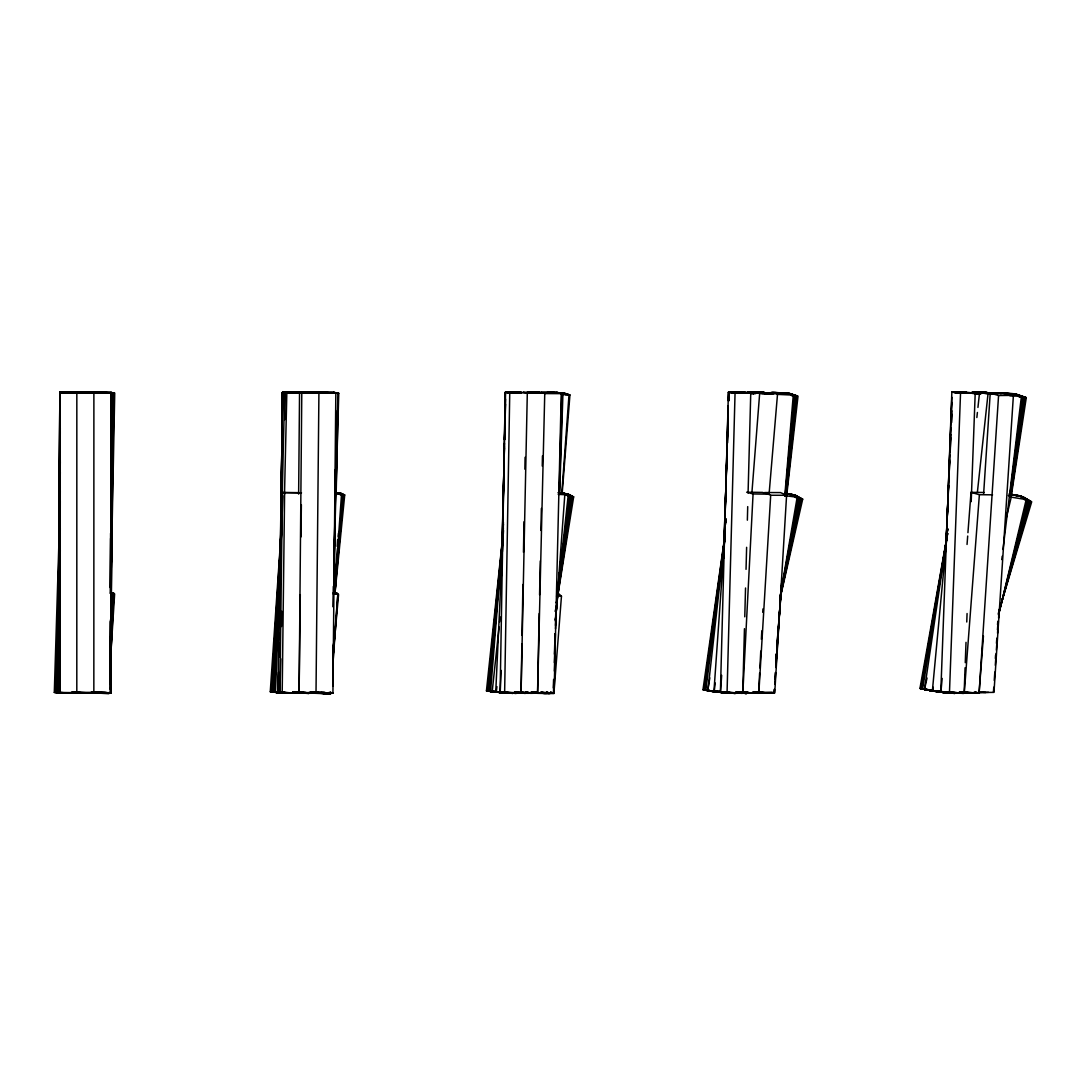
<?xml version="1.0" encoding="UTF-8"?>
<svg xmlns="http://www.w3.org/2000/svg" width="1086" height="1086" viewBox="0 0 1086 1086"><rect width="100%" height="100%" fill="white"/><g stroke="black" fill="none" stroke-linecap="round" stroke-linejoin="round"><path stroke-width="1.5" d="M111.301 392.548L59.798 392.521L59.391 692.814L110.745 693.031L111.043 642.152M58.807 650.351L59.811 392.494L59.771 692.827L76.807 692.868L76.834 392.562L59.879 392.453L58.454 606.205M77.038 392.385L111.695 392.698L110.921 692.922L59.011 692.787L59.187 626.622M59.228 609.667L59.798 392.521L94.265 392.603M59.988 609.708L60.273 501.135M110.229 665.596L110.351 621.491M110.419 592.657L110.582 533.28M78.463 392.67L76.957 392.413L110.962 392.48L110.935 692.827L111.288 492.745M111.071 637.02L110.826 692.99L59.011 692.787L60.151 392.521M60.273 460.396L59.404 692.814L110.568 692.773L111.668 392.643M110.229 684.329L110.46 619.862M110.568 592.712L110.948 487.546M58.712 606.219L59.839 392.48L77.595 392.603L76.862 392.48M60.273 431.522L58.671 692.759L59.771 692.827L59.771 392.562L112.102 392.765L111.247 592.915L112.116 460.681M57.015 677.379L56.784 692.637L59.024 692.787L60.273 490.913M112.401 413.196L112.523 392.847L111.057 392.426M59.201 533.05L54.3 692.434L59.771 692.827L58.264 692.746L60.273 428.101M59.024 692.787L59.187 670.727M59.649 609.667L60.273 528.23M110.229 587.607L110.596 538.412M111.315 441.717L111.682 392.535L77.92 392.548M110.229 684.492L110.704 620.038M110.908 592.902L112.415 392.738L111.682 392.535M74.622 692.895L75.341 692.949L58.277 692.732L110.636 693.058L111.016 643.889M111.41 593.01L112.184 492.976M112.401 464.143L112.727 421.762M280.582 584.105L280.731 568.833M280.853 555.272L282.401 392.426L299.247 392.562L282.713 392.358L280.161 556.874M284.79 419.725L285.061 392.589L282.401 392.426M298.636 494.116L299.546 392.358L318.7 392.847L299.655 392.331M336.293 393.118L316.732 392.304L318.917 392.942L316.012 693.031L279.55 692.664L315.782 693.085L312.89 692.176M324.198 693.072L296.858 692.542L332.927 693.085L335.832 393.023L333.633 392.385M110.555 692.909L57.531 692.692L60.259 451.817M59.133 650.351L59.187 645.26M60.232 553.656L60.273 550.276M280.459 575.607L282.469 392.399L299.247 392.562L282.618 392.372L280.256 561.991M59.187 621.491L58.318 692.746L57.585 692.692L60.287 472.166M59.784 572.295L60.259 533.28M110.229 650.636L110.378 637.075M110.881 592.97L111.057 577.711M111.315 555.665L113.175 392.833L95.066 392.345L96.152 392.657M110.243 689.434L111.098 619.889M111.315 601.223L111.424 592.752L110.446 693.031L93.152 692.61L110.446 693.031M280.364 567.096L282.536 392.385L299.247 392.562M311.343 692.203L315.334 693.275L279.93 692.624L282.346 492.474L299.247 492.65M296.098 692.339L298.772 693.044L282.197 692.827L284.613 492.677L282.346 492.474M300.293 594.626L299.098 693.017L278.437 692.596L315.483 693.112L311.763 692.461M300.985 536.959L301.365 504.732M332.859 686.325L333.348 643.957M333.945 593.105L334.868 515.144M335.045 499.886L335.398 469.383M332.859 674.474L333.266 645.668M333.986 593.146L334.936 525.38M335.031 518.592L335.479 486.406M57.219 663.804L59.173 534.882M59.431 517.927L60.287 461.957M111.315 562.521L113.949 392.942L95.514 392.29L96.953 392.711M510.529 692.8L515.687 693.235L494.306 691.972L520.846 693.207L500.117 692.542L505.234 392.345L521.674 392.562L505.696 392.277L510.162 392.589M502.37 551.742L505.329 392.317L521.674 392.562L505.574 392.29L509.755 392.575L504.623 692.827L520.465 693.126L498.678 692.434M515.144 692.719L499.031 692.461L521.063 693.058L521.904 643.862M522.054 635.391L522.909 584.499M523.466 552.285L523.981 521.755M524.877 469.179L525.081 457.301M56.486 692.61L74.595 692.99L56.486 692.61L60.259 487.383M56.784 692.637L75.26 692.99L57.585 692.692L58.115 663.858M58.522 641.799L59.173 606.178M111.301 567.679L114.736 393.064L95.975 392.25M332.873 655.863L332.995 649.089M334.135 588.137L334.04 593.214L334.121 589.861M335.9 493.315L336.036 486.542M336.131 481.465L336.755 447.608M337.203 423.907L337.447 410.359M501.936 575.485L502.275 556.833M336.171 493.397L337.135 447.69M337.203 444.31L337.922 410.454M521.076 692.977L527.307 393.051L522.855 392.25L539.905 392.413M539.199 613.495L537.543 693.139L517.384 692.42M539.579 594.856L540.285 560.96M540.909 530.457L541.371 508.424M542.253 466.07L542.457 455.903M300.36 392.793L284.6 392.345L277.717 692.529L299.098 693.017L301.786 392.752L299.546 392.358M279.957 692.678L280.731 658.754M281.478 626.541L281.817 611.269M284.505 494.252L286.84 392.494L284.6 392.345M332.873 676.347L333.483 649.292M334.773 593.485L334.922 586.725M335.045 581.648L335.275 571.507M501.949 558.489L504.461 443.169M504.528 439.776L505.533 393.987M110.243 660.587L110.826 636.844M111.329 616.495L111.926 592.766L110.229 681.343M332.845 606.735L333.334 586.399M333.931 560.973L337.95 393.173L318.89 392.209M501.895 555.082L504.433 446.55M505.533 399.064L504.583 439.762L505.533 404.141M537.597 693.004L544.751 393.566L540.421 392.304L557.104 392.399M501.8 553.358L504.433 448.233M57.015 660.247L56.35 683.99L57.015 663.736M57.246 651.776L58.101 621.246L55.59 692.406L56.988 692.542M58.535 605.988L59.201 582.245M278.287 643.292L278.559 633.111M279.061 614.459L279.659 592.413M279.835 585.625L281.831 511.017M553.792 693.072L554.159 679.537M554.376 671.08L555.38 633.885M555.503 628.808L556.1 606.83L555.475 625.441M559.127 493.533L561.788 393.77M727.851 692.298L742.267 693.33L720.398 692.379L728.407 392.263L750.752 393.01L748.078 493.058M728.407 392.263L735.059 392.711L727.05 692.827L741.901 693.18L718.688 692.23L742.593 693.139L720.045 692.352M719.394 692.026L742.743 693.126L744.453 628.699M744.779 616.834L745.539 588.001M746.041 569.349L746.625 547.317M747.358 520.18L747.711 506.619M333.959 562.738L338.764 393.308L319.393 392.182M553.874 679.524L553.48 693.044L550.67 692.162M554.376 662.623L555.231 633.885M559.385 493.614L562.344 393.892L556.914 392.385M728.177 405.811L724.131 548.226L727.091 446.495M728.312 400.72L728.557 392.25L747.304 392.793M57.382 651.871L58.101 628.129M58.78 606.097L59.201 592.522M278.315 624.572L278.573 616.101M279.048 600.843L279.672 580.494M279.821 575.404L281.803 510.977M723.724 558.38L723.833 555M727.186 443.102L728.149 410.888M728.462 400.72L728.72 392.236L747.887 392.983M553.303 687.94L553.588 679.497M554.417 654.152L555.068 633.885M555.516 620.364L555.951 606.857M559.657 493.682L562.915 394.028L557.539 392.44L541.357 392.385M278.26 612.653L278.545 604.183M279.075 588.924L279.672 571.969M279.849 566.878L280.731 541.452M280.84 538.059L281.844 509.239L281.315 521.022M723.67 553.263L727.077 451.545M727.362 443.074L728.149 419.345M728.774 400.693L729.059 392.222L744.1 392.562L729.235 392.209L728.95 400.68M58.63 605.934L59.173 590.675M58.006 663.722L58.115 660.329M723.643 551.539L725.964 485.442M726.086 482.048L727.091 453.229M727.457 443.061L728.163 422.725M110.215 652.089L110.596 641.921M111.288 623.296L111.668 613.128M110.243 671.365L113.148 593.431L112.428 592.793M282.197 692.827L275.491 692.339L281.844 524.511L274.554 692.23L293.939 693.139L277.106 692.434M282.211 514.33L282.903 495.691M278.573 672.153L277.826 692.501L296.858 693.058L274.039 692.203L294.659 693.18L278.125 692.515M279.143 656.908L279.645 643.333M973.246 393.322L951.852 392.195L940.788 692.203L963.526 693.397L953.942 692.325M951.852 392.195L960.54 392.833L949.463 692.827L963.065 693.221L948.282 692.311M943.68 692.257L940.462 692.176L964.137 693.194L965.074 667.768M965.264 662.677L966.011 642.342M966.757 622.006L967.069 613.522M971.196 501.664L975.201 393.186L952.911 392.168L958.775 392.616M278.301 600.734L278.559 593.947M279.021 582.082L279.672 565.127M279.794 561.747L280.717 538.018M281.111 527.837L281.831 509.198M945.96 549.815L951.852 397.286M945.892 549.788L949.721 454.885M949.856 451.505L950.82 427.775M951.024 422.698L951.852 402.363M278.22 593.893L278.573 585.422M279.007 575.254L280.745 534.57M948.594 485.374L945.92 546.367L948.662 485.361M949.707 459.948L948.825 480.284L949.748 461.631M950.087 451.477L950.834 434.536M951.35 422.671L951.865 410.82M950.209 451.477L950.82 437.916M951.526 422.671L951.906 414.2M495.732 692.121L516.624 693.207L495.732 692.121L503.375 527.755M500.184 692.474L501.203 670.442M273.468 692.121L293.166 693.167L273.468 692.121L281.844 522.692L281.491 527.647M110.243 666.465L113.881 593.689L112.93 592.834M334.719 593.757L335.968 570.096M336.144 566.729L336.769 554.892M337.217 546.448L337.583 539.688M759.63 673.035L758.598 693.275L742.824 693.058L753.073 493.954L746.652 492.202M759.901 667.971L760.77 651.098M761.367 639.287L761.802 630.857M762.766 612.287L762.942 608.92M500.755 573.394L501.216 564.937M501.488 559.847L503.334 525.977M275.668 692.284L272.396 691.999L280.69 542.946M280.975 537.869L281.817 522.624M558.095 594.897L558.475 588.123M558.747 583.06L558.937 579.666M334.855 593.866L335.954 575.295M336.158 571.915L336.864 560.105M337.162 555.041L337.556 548.281M338.262 536.47L338.465 533.09M500.714 569.96L501.203 561.489M501.393 558.109L503.375 524.239L501.433 554.661M770.693 495.257L758.842 692.895L774.739 692.936L786.59 495.284L780.508 492.582L764.612 492.555L770.693 495.257L786.59 495.284M110.256 663.261L114.627 593.961L113.446 592.888M274.948 692.203L271.324 691.877L280.758 539.498M500.592 568.209L501.23 558.055M334.977 593.974L336.769 566.987M337.217 560.24L337.542 555.19M499.94 574.928L500.157 571.548M500.605 564.774L501.162 556.303M501.393 552.923L502.289 539.389M502.628 534.298L503.415 522.461M774.576 689.474L774.345 692.854L758.585 692.841M774.902 684.411L775.662 672.614M775.988 667.551L781.038 589.956L777.006 648.966M983.604 494.266L990.228 393.023L1005.066 392.86L1013.401 395.372L993.975 692.379L979.138 692.529L998.563 395.521L990.228 393.023M270.265 691.755L290.776 693.221L270.265 691.755L280.758 537.733M993.418 692.271L993.771 687.207M994.247 680.474L994.83 672.044M995.292 665.297L996.12 653.487M996.351 650.12L997.179 638.324M997.532 633.26L998.346 621.463M998.591 618.083L999.174 609.653M334.515 593.852L341.52 494.184L335.588 492.786M721.674 675.316L720.48 692.23L713.923 691.633L724.864 535.955M725.692 524.104L726.045 519.027M774.182 689.393L773.938 692.759L758.313 692.787M774.888 679.279L775.363 672.546M775.947 664.13L776.653 654.016M781.377 586.644L781.608 583.277M332.805 665.27L336.918 608.038M337.162 604.685L337.76 596.268M561.733 494.198L569.023 394.734L563.403 392.956L547.344 392.263M555.543 621.029L564.815 494.7L560.81 492.854M722.407 568.046L722.774 562.969M723.154 557.892L724.919 534.217M725.787 522.366L726.045 518.986M995.346 658.469L995.59 655.102M996.459 643.319L996.839 638.256M997.45 629.839L998.075 621.423M998.577 614.676L998.944 609.626M332.913 658.374L337.8 594.246L336.389 592.956L333.307 592.739M775.92 660.709L776.422 653.976M777.06 645.573L777.82 635.486M778.078 632.12L781.621 585.042M967.042 544.453L967.694 536.05M967.938 532.683L971.02 492.352L984.174 492.487M983.427 635.989L979.07 693.126L964.273 692.977L979.382 494.7L971.02 492.352M558.15 593.241L561.462 596.2L553.887 693.56L537.461 693.316M751.879 493.085L759.657 393.444L753.195 392.114L772.16 393.661L753.833 392.127L756.548 392.698M334.637 593.988L342.565 494.429L339.701 493.085L334.678 492.745M562.1 494.306L569.933 394.924L563.987 393.023L557.62 392.738M997.532 624.735L997.79 621.368M495.257 691.918L490.573 691.47L503.388 532.52M555.462 621.097L559.399 572.308M559.792 567.259L560.2 562.222M560.878 553.806L561.15 550.439M775.92 657.288L776.191 653.935M777.006 643.862L777.685 635.473M778.092 630.437L781.757 585.11M722.299 564.557L722.719 559.48M723.14 554.417L724.946 532.439M769.119 493.682L777.495 394.381L771.223 392.372L787.011 393.105L793.282 395.114L784.757 496.098M722.285 562.806L722.719 557.742M723.154 552.665L724.905 532.384L723.045 552.625M494.564 691.823L489.528 691.32L503.32 532.452M555.53 619.495L559.507 574.127M559.806 570.761L560.254 565.725M334.76 594.123L343.638 494.687L340.461 493.18L335.452 492.813M332.818 658.55L338.56 594.544L336.918 593.024L333.538 592.752M722.285 561.068L722.733 556.005M785.273 494.524L794.219 395.318L787.621 393.186L771.97 392.44M488.496 691.171L509.972 693.207L488.496 691.171L503.429 530.701M942.173 678.438L940.91 691.945L932.358 691.063L947.576 528.923L946.734 537.326M555.448 619.549L559.439 577.616M559.765 574.25L560.24 569.227M560.892 562.507L561.204 559.154M785.64 494.646L795.156 395.521L788.232 393.281L772.743 392.521M944.915 555.896L946.408 540.692M335.045 592.576L344.71 494.972L341.221 493.288L336.239 492.881M493.18 691.619L487.465 691.008L502.221 542.443M502.546 539.077L503.388 530.633M785.952 495.311L796.106 395.738L788.87 393.376L775.051 392.67M492.501 691.497L486.447 690.845L502.289 540.692M502.818 535.629L503.361 530.565M496.913 686.624L496.37 691.687L492.243 691.117L499.085 627.016M499.628 621.952L500.157 616.902M947.006 533.769L947.576 528.706L944.888 554.104L946.449 538.873M786.318 495.433L797.056 395.956L789.508 393.471L774.332 392.684L777.345 393.675M976.857 417.526L977.4 412.476M977.943 407.426L979.586 392.277L994.314 393.336M977.441 491.741L987.988 394.109L979.586 392.277M556.127 606.151L555.448 611.404M556.494 602.798L568.209 495.257L564.421 493.411L559.453 492.976L564.353 493.519M946.829 535.493L947.562 528.76M714.262 691.388L707.868 690.669L725 537.244M714.439 689.705L715.199 682.958M944.711 553.996L946.422 538.832M786.875 493.858L798.02 396.173L790.16 393.58L775.146 392.779L778.295 393.824M556.521 602.906L569.295 495.555L565.195 493.546L558.625 492.922L566.783 493.831L571.467 496.18L556.548 603.151L570.381 495.854L565.982 493.682M1001.781 559.589L1002.188 556.236M1002.989 549.502L1021.41 396.404L1013.238 393.689L998.401 392.888L1001.129 393.797M722.665 692.393L728.312 693.072L705.873 690.302L724.878 537.108L704.895 690.112L727.498 693.031L721.593 692.311M1010.034 494.103L1022.374 396.634L1013.903 393.797L999.256 392.996M1010.401 494.225L1023.351 396.865L1014.582 393.919M726.67 692.99L703.932 689.922L725 535.289M555.38 611.499L555.842 608.16M1010.767 494.334L1024.329 397.109L1012.098 393.865M702.981 689.732L725.855 692.936L702.981 689.732L724.973 535.208M1011.134 494.456L1025.306 397.367L1015.967 394.177M941.087 691.415L947.508 692.909L924.457 689.529L946.368 541.86M946.87 538.507L947.616 533.47M933.295 687.275L932.793 690.628L924.457 689.529M557.797 594.924L572.566 496.519L567.584 493.994L561.15 493.261M1011.487 494.578L1026.284 397.612L1016.659 394.313L1012.043 394.042M557.878 595.047L573.652 496.859L568.399 494.171L562.005 493.397M922.611 689.094L945.825 692.746L922.611 689.094L946.517 540.027M947.06 536.688L947.603 533.335L947.033 536.62M934.204 691.09L921.715 688.877L946.476 539.959L920.819 688.66L944.196 692.596L930.376 690.044M707.855 689.556L709.837 677.854M780.386 595.182L797.178 497.212L791.64 494.347L785.287 493.546M937.354 691.361L943.395 692.529L919.951 688.429L946.422 539.81M780.155 596.961L798.278 497.578L792.468 494.551L784.594 493.506M780.196 597.083L799.377 497.958L793.296 494.741L785.49 493.668M786.4 493.831L794.124 494.958L800.491 498.352L780.413 596.39L801.59 498.745L794.966 495.175L785.775 493.791M924.824 687.927L927.05 677.99M780.128 598.277L802.69 499.153L795.807 495.406L786.726 493.981M1006.125 518.551L1011.242 497.144L1008.392 495.569M998.631 614.866L1026.216 499.574L1019.075 495.65L1009.084 494.021M998.455 614.92L1027.315 500.008L1019.917 495.895L1010.048 494.239M998.713 613.332L1028.415 500.442L1020.772 496.153L1009.396 494.171M998.55 613.386L1029.514 500.89L1021.627 496.411L1010.401 494.401M998.387 613.441L1030.614 501.352L1022.483 496.696L1009.817 494.347M998.699 611.88L1031.7 501.813L1023.338 496.981L1012.41 494.89M993.174 393.594L1007.034 393.254M992.55 393.471L1006.613 393.159M991.939 393.349L1006.206 393.078M991.342 393.227L1005.812 393.01M978.391 692.379L981.608 692.339M990.771 393.118L1005.432 392.928L1008.31 393.797M978.771 692.461L988.532 692.339M998.563 395.521L1013.401 395.372M772.268 392.874L767.273 392.915L770.476 393.879M775.608 392.86L785.49 393.756M757.064 692.596L772.078 692.474M757.729 692.637L773.069 692.542M758.028 692.719L773.517 692.651M972.798 392.508L986.712 392.535L993.242 393.77M110.921 692.922L93.111 692.692L93.844 692.909L93.885 392.562M972.377 392.467L986.495 392.521L992.835 393.716M76.034 392.589L59.798 392.521L77.201 392.589M85.332 392.589L77.581 392.562L78.341 392.575M536.66 692.949L553.141 693.004L550.453 692.216M92.717 692.624L110.826 692.99L92.296 692.542L93.803 692.936M971.956 392.44L986.292 392.494L992.414 393.648M317.723 392.29L334.312 392.372L338.289 393.539M544.751 393.566L561.245 393.648L554.091 693.085L537.19 692.977L534.706 692.162M318.917 392.942L335.832 393.023M94.17 392.331L112.958 392.928M65.988 392.589L59.839 392.48L61.78 392.575M966.934 692.868L960.838 692.352L978.133 692.949L975.065 692.379M326.031 693.072L312.7 692.244M329.411 693.085L332.778 693.099L330.225 692.366M107.12 692.529L73.536 692.556M748.376 392.345L763.295 392.453L769.879 393.675M317.058 392.277L334.135 392.372L337.76 393.417M329.234 693.099L332.601 693.112L329.696 692.271M92.894 692.814L109.93 693.221L74.567 692.624L92.69 693.004L75.681 692.814M747.358 392.29L762.779 392.426L770.015 393.756M747.684 392.304L762.942 392.44M302.152 392.684L299.926 392.29L316.569 392.44L303.225 392.168M299.926 392.29L316.718 392.413M295.161 392.67L300.211 392.711M757.892 693.099L739.566 692.434M295.568 692.379L329.642 693.913M58.277 692.746L109.306 693.099L90.871 692.447L106.319 692.651L100.197 692.325M761.734 393.607L769.526 393.675L762.616 392.413L747.046 392.277L753.942 393.539L734.964 392.114L755.652 393.648M527.307 393.051L543.76 393.2M979.382 494.7L992.55 494.836M59.811 392.494L74.853 392.603M69.803 392.603L60.938 392.44M61.983 392.494L61.25 392.44L73.644 392.603L60.544 392.48M284.613 492.677L301.514 492.854M963.757 693.004L978.052 693.18M57.531 692.692L75.667 692.949L74.54 692.882M509.728 392.63L526.181 392.847M110.853 392.901L113.949 392.942M500.117 692.542L516.569 692.759M748.227 492.23L762.426 492.42L767.245 493.736M753.073 493.954L767.273 494.157M556.534 596.119L561.462 596.2M499.75 692.515L520.968 693.072L518.117 692.461M520.968 693.072L492.189 691.728L498.528 692.121M75.287 692.814L92.269 693.044L73.807 692.542L76.061 692.909M520.723 693.099L499.411 692.311M105.342 692.583L74.771 692.583L107.147 693.112M95.826 392.589L78.884 392.29L80.731 392.63M92.989 392.589L79.074 392.345L83.242 392.589M72.83 392.589L62.011 392.399L69.287 392.575M74.622 692.746L91.645 693.044M744.874 392.915L747.982 392.983M735.059 392.711L750.752 393.01M334.569 393.105L337.95 393.173M720.398 692.379L742.743 693.126M316.773 692.311L325.23 692.474M311.709 692.216L330.768 693.18L328.61 692.542M743.747 392.915L748.363 393.01L736.457 392.1L741.005 392.548M743.761 392.942L747.1 393.01M335.398 393.227L338.764 393.308M92.201 392.575L79.848 392.29L81.287 392.548M321.008 692.311L324.375 692.393M313.406 692.841L325.203 693.099M960.54 392.833L975.201 393.186M317.397 392.589L302.234 392.222L304.813 392.698M945.675 692.325L964.137 693.194M966.336 392.996L972.676 393.159M301.107 392.833L285.021 392.304L287.627 392.494M943.313 692.23L940.15 692.149L963.296 693.221L948.743 692.339M946.476 692.311L963.73 693.207L939.526 692.081L942.594 692.162M56.105 692.474L110.161 692.977L92.405 692.651M972.241 393.213L952.693 392.182L957.662 392.548M965.712 393.01L971.861 393.186M302.722 392.195L317.831 392.603M298.134 692.339L312.836 693.207L293.098 692.203M295.528 392.575L285.455 392.277L288.442 392.494M92.5 392.589L80.635 392.236L82.441 392.575M72.002 392.562L63.531 392.304L65.364 392.44M299.003 692.298L312.334 693.235L295.609 692.719M54.3 692.434L73.074 693.085L71.242 692.949M301.501 692.339L311.818 693.248L292.731 692.23M275.491 692.339L298.908 693.004L296.003 692.434M296.003 692.311L311.696 693.194L294.781 692.61L311.288 693.275L302.302 692.325M55.59 692.406L73.97 693.139L72.572 692.99M317.519 392.603L304.27 392.114L307.202 392.643M300.741 392.874L286.337 392.236L293.424 392.589M110.053 593.323L113.148 593.431M96.315 692.311L109.414 693.384L91.672 692.149M538.765 392.562L527.239 392.1L530.158 392.67M304.691 392.155L314.791 392.562M296.709 392.616L286.785 392.209L290.872 392.521M940.598 691.904L931.72 690.967L955.056 693.275L930.471 690.75L943.001 691.891M525.488 692.311L533.158 693.289L516.705 692.637M312.7 692.787L322.746 693.18M298.243 692.339L310.868 693.235L294.021 692.556M539.24 392.589L527.796 392.1L539.742 392.603L535.018 392.155M561 394.381L569.023 394.734M531.108 692.434L543.95 692.99M516.244 692.596L532.602 693.289L527.877 692.366M312.225 692.746L323.913 693.248M548.063 392.317L554.43 392.603M565.154 394.707L569.933 394.924M530.525 692.366L544.846 693.004M515.782 692.569L532.031 693.302L526.954 692.298M777.495 394.381L793.282 395.114M753.928 692.352L768.128 693.017M298.772 692.311L310.039 693.262L293.247 692.488M311.75 692.692L323.384 693.235M791.097 395.168L794.219 395.318M538.629 392.562L528.95 392.087L531.665 392.63M296.682 392.63L288.292 392.222L291.197 392.453M754.865 692.352L767.381 692.949M515.321 692.529L531.448 693.302L526.018 692.216M791.504 395.508L796.106 395.738M558.204 494.361L564.815 494.7M756.616 692.325L765.834 692.8M755.761 692.339L766.607 692.882M533.688 692.637L550.222 693.465L547.561 692.23M792.006 395.684L797.056 395.956M539.145 392.575L529.547 392.087L532.439 392.67M518.714 392.575L510.61 392.155L515.769 392.589M316.393 392.63L306.361 392.1L309.578 392.752M758.272 692.352L765.019 692.705M514.845 692.488L530.85 693.302L526.52 692.42M299.288 692.298L309.198 693.289L292.473 692.42M1009.871 395.779L1021.41 396.404M558.028 492.732L561.313 492.908L565.63 494.917M982.491 692.325L985.789 692.501M759.195 692.339L764.205 692.61M533.185 692.569L549.638 693.438L546.76 692.108M514.37 692.434L530.24 693.289L525.651 692.352M1000.125 393.118L1009.763 393.648M1018.532 396.607L1023.351 396.865M1019.116 396.458L1022.374 396.634M519.135 392.589L511.085 392.141L516.597 392.616M295.759 392.562L289.08 392.195L292.351 392.48M498.42 692.162L493.587 691.891L510.787 693.207L489.528 691.32M499.112 692.366L516.257 693.411L505.017 692.379M272.396 691.999L275.735 692.189M277.337 692.366L292.378 693.194L289.107 692.909M1001.903 393.39L1006.586 393.648M1001.007 393.254L1008.935 393.689M1019.578 396.852L1026.284 397.612M759.657 393.444L773.816 394.232M558.557 492.8L561.829 492.99M736.322 692.393L752.041 693.275L747.209 692.284M532.683 692.501L549.027 693.411L546.706 692.325M313.868 692.895L330.741 693.873M91.36 692.678L108.342 693.683M76.441 692.827L76.061 692.746M296.519 392.589L289.867 392.182L293.491 392.508M559.1 492.868L562.344 493.071L566.05 494.822M735.833 692.339L751.417 693.262L747.344 692.42M532.167 692.42L548.403 693.37L545.932 692.203M271.324 691.877L291.577 693.207L287.953 692.882M75.246 692.827L93.111 692.949L92.364 692.814M754.471 392.155L769.906 393.105M282.469 392.399L285.496 392.589M334.787 493.777L341.52 494.184M735.344 692.298L750.765 693.248L746.489 692.352M310.705 692.488L322.474 693.207L313.65 692.216M519.963 392.616L512.049 392.127L516.705 392.535M316.365 392.603L308.085 392.087L310.705 392.616M282.536 392.385L286.392 392.603M282.713 392.358L286.84 392.616M501.691 692.325L514.248 693.275L498.406 692.271M300.238 692.298L307.474 693.302L292.568 692.366M295.514 692.787L298.908 693.004L276.238 692.406L296.003 693.112L293.016 692.895M295.066 692.787L298.826 693.017L295.12 692.311M294.605 692.773L298.745 693.031M755.137 392.168L770.395 393.159M505.234 392.345L510.203 392.643M61.345 392.399L62.839 392.508M736.376 692.339L750.114 693.221L745.648 692.271M755.802 392.209L770.884 393.213M297.279 392.616L290.668 392.182L294.645 392.535M736.037 692.298L749.449 693.194L744.779 692.189M713.923 691.633L720.208 692.053M724.905 692.366L736.186 693.275L722.054 692.339M514.655 692.705L520.601 693.112M734.15 392.63L728.557 392.25L733.118 392.548M537.977 392.535L531.393 392.087L534.231 392.67M505.832 392.277L510.556 392.589M339.226 494.198L342.565 494.429M514.194 692.298L529.018 693.302L524.742 692.42M326.71 693.533L309.958 692.406L325.053 693.547M756.48 392.236L761.449 392.575M764.761 392.806L771.386 393.268M741.67 392.548L735.453 392.114L740.978 392.616M743.91 392.86L747.019 393.078L736.96 392.1L741.711 392.575M333.185 593.92L337.8 594.246M739.077 692.189L742.105 692.909L737.068 692.298L748.77 693.153L745.525 692.461M721.009 692.094L713.244 691.551L720.14 692.189M724.118 692.311L735.684 693.289L721.701 692.298M498.488 691.918L495.216 691.687L498.352 692.067M313.27 692.624L330.212 693.805M293.817 692.895L296.424 693.085L276.971 692.461L279.591 692.651M987.988 394.109L991.26 394.34M729.235 392.209L734.258 392.575M729.059 392.222L733.865 392.562M959.06 692.298L970.504 693.112L966.296 692.203M972.73 393.023L952.259 392.182L956.915 392.535M972.527 392.996L952.055 392.195L958.056 392.63M538.819 392.575L532.276 392.087L535.357 392.738M289.243 392.508L285.889 392.25L295.921 392.589L287.505 392.25L290.057 392.44M980.278 392.317L983.509 392.562M986.74 392.793L994.817 393.39M340.298 494.442L343.638 494.687M960.119 692.352L969.812 693.072L966.907 692.434M309.211 692.298L325.895 693.547M292.541 692.949L294.727 693.112L274.772 692.271L295.107 693.167L291.401 692.882M980.997 392.358L984.174 392.603M987.364 392.847L995.319 393.458M972.377 393.01L966.526 392.562L973.151 393.064L970.165 392.643M959.549 692.298L969.106 693.031L966.092 692.366M744.032 392.833L747.412 393.105M986.414 392.779L995.835 393.526M533.185 392.1L539.674 392.616L530.158 392.1L533.212 392.725M519.597 392.562L514.696 392.168L519.38 392.63M514.112 392.548L509.673 392.195L519.542 392.63L511.56 392.127L517.425 392.643M490.573 691.47L511.601 693.221L506.918 692.759M987.065 392.847L996.337 393.607M744.874 392.888L748.213 393.159M339.728 494.564L344.71 494.972M959.929 692.298L967.667 692.922L964.449 692.203M721.253 692.094L711.235 691.266L734.177 693.289L726.276 692.501M986.21 392.779L996.853 393.675M538.928 392.535L534.095 392.127L536.742 392.698M742.43 392.535L737.475 392.114L742.417 392.603M508.872 692.746L514.737 693.262L492.895 691.809L498.759 692.325M564.896 494.958L568.209 495.257M533.389 692.366L546.611 693.533L544.086 692.298M932.358 691.063L963.934 693.194L946.897 692.339L954.757 693.479L947.263 692.284M521.158 392.63L515.511 392.182L518.864 392.508M973.015 393.363L960.934 392.114L969.798 393.051M565.996 495.243L569.295 495.555M532.588 692.244L545.742 693.492L543.014 692.162M727.104 692.556L734.679 693.289L711.9 691.361L719.475 692.094M520.33 392.521L517.14 392.209L521.416 392.657M487.465 691.008L509.158 693.18L503.442 692.583M771.888 393.512L759.304 392.236L765.589 393.661M567.109 495.528L570.381 495.854M738.073 692.366L745.933 693.153L742.797 692.447M725.434 692.447L733.661 693.289L710.583 691.171L718.81 691.999M533.416 692.298L544.846 693.452L541.928 691.999M972.893 393.281L961.965 392.141L971.468 393.186M980.78 394.028L960.418 392.114L980.373 394.028L971.563 392.413L986.088 392.48L992.007 393.594M947.019 692.393L955.571 693.275L939.879 691.755M521.117 392.562L517.954 392.222L520.981 392.562M492.243 691.117L499.655 692.026M502.94 692.379L512.809 693.411L508.682 692.841M486.447 690.845L508.343 693.167L502.289 692.501M771.155 393.444L760.254 392.29L766.865 393.811M737.204 692.271L744.996 693.112L741.684 692.339M943.693 692.149L929.86 690.642L939.662 691.741M715.959 691.158L720.575 691.66L717.181 691.144M724.579 692.325L735.344 693.506L728.258 692.501M772.01 393.553L761.218 392.345L766.757 393.634M753.86 393.675L741.195 392.25L747.589 392.969M737.869 692.352L744.032 693.044L741.263 692.406M707.868 690.669L729.955 693.139L723.561 692.42M973.124 393.322L963.024 392.168L972.092 393.2M569.335 496.153L572.566 496.519M939.363 691.687L929.263 690.533L952.965 693.221L944.548 692.271M534.977 692.406L543.027 693.33L540.543 692.067M771.332 393.485L762.168 392.413L767.965 393.784M736.973 692.271L743.068 692.99L740.177 692.298M747.059 392.82L742.824 392.317L747.806 392.874M705.873 690.302L712.932 691.144M570.462 496.478L573.652 496.859M542.104 693.235L534.108 692.271L543.95 693.397L541.615 692.216M748.078 392.901L743.652 392.358L748.213 392.969M704.895 690.112L712.28 691.022M767.68 393.566L763.146 392.48L771.522 393.512M703.932 689.922L711.642 690.9M784.486 495.61L797.178 497.212M757.227 692.339L763.58 693.139M745.281 392.453L748.498 392.874M795.128 497.157L798.278 497.578M939.118 691.768L947.454 692.882L939.295 691.266M757.906 692.406L762.63 693.031M517.357 692.352L525.298 693.438L522.529 692.501M796.269 497.524L799.377 497.958M756.983 692.257L761.653 692.895M921.715 688.877L929.426 689.977M935.765 691.361L945.01 692.678L937.204 691.293M715.715 691.225L719.964 691.823M795.848 497.673L800.491 498.352M757.594 692.311L760.675 692.759M940.49 691.388L943.653 691.863M920.819 688.66L928.774 689.814M919.951 688.429L929.792 689.895M798.536 498.284L801.59 498.745M980.129 394.123L968.522 392.521L979.939 394.272M799.663 498.678L802.69 499.153M1011.242 497.144L1026.216 499.574M992.509 393.173L995.55 393.675M1024.03 499.451L1027.315 500.008M723.575 692.23L729.792 693.289L723.398 692.189M93.871 692.868L93.518 692.732M1025.17 499.872L1028.415 500.442M74.853 692.596L76.726 692.922M312.795 692.556L315.782 693.085M79.129 392.589L78.016 392.385L94.658 392.657M930.96 690.194L934.082 690.75M312.279 692.501L315.632 693.099M79.916 392.603L78.436 392.345L95.432 392.589L94.645 392.413M532.534 692.284L537.339 693.139M1026.311 500.32L1029.514 500.89M531.964 692.216L536.633 693.139M516.61 692.244L520.628 692.99M303.971 392.657L301.759 392.263L316.976 392.575L303.741 392.141L306.184 392.603M531.706 692.284L536.362 693.139M753.019 692.244L757.566 693.085L738.969 692.366M754.064 692.366L758.204 693.112L738.48 692.216M739.267 692.406L742.308 692.963M296.464 692.759L293.899 692.284L308.804 693.52L305.451 692.515M763.119 392.44L769.445 393.607M1027.437 500.755L1030.614 501.352M752.476 692.189L756.861 693.044L738.656 692.325M975.567 692.434L978.527 692.99L961.042 692.352M306.021 392.603L303.863 392.195L315.7 392.603L305.519 392.127L308.383 392.684M974.02 692.257L977.291 692.882L960.105 692.244M974.549 692.325L977.712 692.922L960.431 692.284M963.839 692.868L960.553 692.244L968.386 692.977L965.278 692.284M931.299 690.194L934.327 690.777M523.506 692.325L528.122 693.302L515.035 692.339L526.303 693.262L522.339 692.406M522.271 692.23L527.212 693.289L515.85 692.379L525.38 693.235L521.171 692.298M755.381 692.406L758.598 693.275M739.607 692.176L742.824 693.058M976.287 692.339L979.07 693.126M961.477 692.203L964.273 692.977M110.148 692.732L110.881 692.936L109.279 692.61M94.075 392.358L95.527 392.779M332.927 693.085L313.365 692.271M108.817 692.529L110.636 693.058M313.107 692.325L315.524 693.017M534.285 692.162L536.973 692.949M741.847 692.515L746.381 693.859L743.652 691.863M334.977 492.813L337.054 493.723M330.402 692.352L332.479 693.262M337.434 492.745L339.66 493.763M337.909 492.786L341.574 494.483M335.791 592.671L337.882 594.585M108.654 692.732L91.645 692.556L109.74 693.044L108.654 692.732M311.587 692.732L294.673 692.379L313.8 693.139L311.587 692.732M89.419 692.841L72.436 692.434L90.857 693.099L89.419 692.841M88.265 692.814L71.323 692.325L90.07 693.153L88.265 692.814"/></g></svg>
